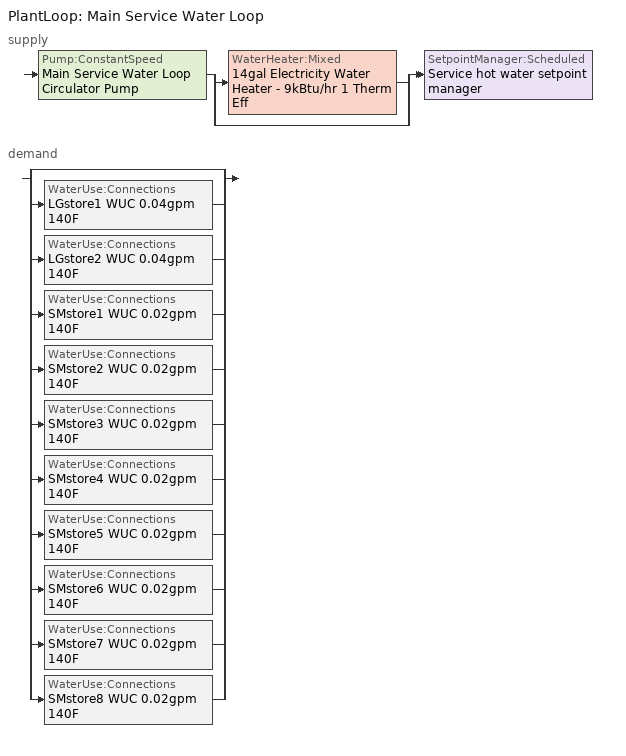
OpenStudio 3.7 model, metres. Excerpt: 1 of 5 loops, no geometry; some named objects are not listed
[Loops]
PlantLoop 'Main Service Water Loop'
 supply: Pump:ConstantSpeed 'Main Service Water Loop Circulator Pump' > split
  | WaterHeater:Mixed '14gal Electricity Water Heater - 9kBtu/hr 1 Therm Eff'
  | bypass
  join > SetpointManager:Scheduled 'Service hot water setpoint manager'
 demand: split
  | bypass
  | WaterUse:Connections 'LGstore1 WUC 0.04gpm 140F'
  | WaterUse:Connections 'LGstore2 WUC 0.04gpm 140F'
  | WaterUse:Connections 'SMstore1 WUC 0.02gpm 140F'
  | WaterUse:Connections 'SMstore2 WUC 0.02gpm 140F'
  | WaterUse:Connections 'SMstore3 WUC 0.02gpm 140F'
  | WaterUse:Connections 'SMstore4 WUC 0.02gpm 140F'
  | WaterUse:Connections 'SMstore5 WUC 0.02gpm 140F'
  | WaterUse:Connections 'SMstore6 WUC 0.02gpm 140F'
  | WaterUse:Connections 'SMstore7 WUC 0.02gpm 140F'
  | WaterUse:Connections 'SMstore8 WUC 0.02gpm 140F'
[PlantLoop]
Main Service Water Loop: Glycol Concentration=0; Maximum Loop Temperature {C}=60; Minimum Loop Temperature {C}=10; Plant Loop Volume {m3}=Autocalculate; Load Distribution Scheme=Optimal
[Sizing:Plant]
Main Service Water Loop: Loop Type=Heating; Design Loop Exit Temperature {C}=60; Loop Design Temperature Difference {deltaC}=5; Sizing Option=NonCoincident; Zone Timesteps in Averaging Window=1; Coincident Sizing Factor Mode=None
[SetpointManager:Scheduled]
Service hot water setpoint manager: Control Variable=Temperature; Schedule=Service Water Loop Temp - 140F; Setpoint Node or NodeList=Main Service Water Loop Supply Outlet Node
[Pump:ConstantSpeed]
Main Service Water Loop Circulator Pump: Rated Flow Rate {m3/s}=autosize; Rated Pump Head {Pa}=2.1926e+06; Rated Power Consumption {W}=autosize; Motor Efficiency=0.7; Fraction of Motor Inefficiencies to Fluid Stream=0; Pump Control Type=Intermittent; Design Power Sizing Method=PowerPerFlowPerPressure; Design Electric Power per Unit Flow Rate {W/(m3/s)}=348701.1; Design Shaft Power per Unit Flow Rate per Unit Head {W-s/m3-Pa}=1.28205
[WaterHeater:Mixed]
14gal Electricity Water Heater - 9kBtu/hr 1 Therm Eff: Tank Volume {m3}=0.0511075; Setpoint Temperature Schedule=Service Water Loop Temp - 140F; Deadband Temperature Difference {deltaC}=2; Maximum Temperature Limit {C}=60; Heater Control Type=Cycle; Heater Maximum Capacity {W}=2670.37; Heater Fuel Type=Electricity; Heater Thermal Efficiency=1; Off Cycle Parasitic Fuel Consumption Rate {W}=13.3416; Off Cycle Parasitic Fuel Type=Electricity; Off Cycle Parasitic Heat Fraction to Tank=0.8; On Cycle Parasitic Fuel Consumption Rate {W}=13.3416; On Cycle Parasitic Fuel Type=Electricity; On Cycle Parasitic Heat Fraction to Tank=0; Ambient Temperature Indicator=Schedule; Ambient Temperature Schedule=Water Heater Ambient Temp Schedule 71.6F; Off Cycle Loss Coefficient to Ambient Temperature {W/K}=1.29141; On Cycle Loss Coefficient to Ambient Temperature {W/K}=1.29141; Use Side Effectiveness=1; Source Side Effectiveness=1; Use Side Design Flow Rate {m3/s}=autosize; Source Side Design Flow Rate {m3/s}=autosize; Indirect Water Heating Recovery Time {hr}=1.5; Source Side Flow Control Mode=IndirectHeatPrimarySetpoint
[WaterHeater:Sizing]
14gal Electricity Water Heater - 9kBtu/hr 1 Therm Eff: Design Mode=PeakDraw; Time Storage Can Meet Peak Draw {hr}=0.538503; Time for Tank Recovery {hr}=0; Nominal Tank Volume for Autosizing Plant Connections {m3}=1
[WaterUse:Equipment:Definition] Target Temperature Schedule=Mixed Water At Faucet Temp - 140F; Sensible Fraction Schedule=Fraction Sensible - 0.2; Latent Fraction Schedule=Fraction Latent - 0.05
Name | Peak Flow Rate {m3/s}
Lgstore1 0.04gpm 140F; Lgstore2 0.04gpm 140F | 2.49062e-06
Smstore1 0.02gpm 140F; Smstore2 0.02gpm 140F; Smstore3 0.02gpm 140F; Smstore4 0.02gpm 140F; Smstore5 0.02gpm 140F; Smstore6 0.02gpm 140F; Smstore7 0.02gpm 140F; Smstore8 0.02gpm 140F | 1.24531e-06
[WaterUse:Equipment] Flow Rate Fraction Schedule=NECB-C-Service Water Heating
Name | Water Use Equipment Definition | Space
LGstore1 Service Water Use 0.04gpm 140F | Lgstore1 0.04gpm 140F | LGstore1
LGstore2 Service Water Use 0.04gpm 140F | Lgstore2 0.04gpm 140F | LGstore2
SMstore1 Service Water Use 0.02gpm 140F | Smstore1 0.02gpm 140F | SMstore1
SMstore2 Service Water Use 0.02gpm 140F | Smstore2 0.02gpm 140F | SMstore2
SMstore3 Service Water Use 0.02gpm 140F | Smstore3 0.02gpm 140F | SMstore3
SMstore4 Service Water Use 0.02gpm 140F | Smstore4 0.02gpm 140F | SMstore4
SMstore5 Service Water Use 0.02gpm 140F | Smstore5 0.02gpm 140F | SMstore5
SMstore6 Service Water Use 0.02gpm 140F | Smstore6 0.02gpm 140F | SMstore6
SMstore7 Service Water Use 0.02gpm 140F | Smstore7 0.02gpm 140F | SMstore7
SMstore8 Service Water Use 0.02gpm 140F | Smstore8 0.02gpm 140F | SMstore8
[WaterUse:Connections] Drain Water Heat Exchanger Type=None; Drain Water Heat Exchanger Destination=Plant
Name | Water Use Equipment Name 1
LGstore1 WUC 0.04gpm 140F | LGstore1 Service Water Use 0.04gpm 140F
LGstore2 WUC 0.04gpm 140F | LGstore2 Service Water Use 0.04gpm 140F
SMstore1 WUC 0.02gpm 140F | SMstore1 Service Water Use 0.02gpm 140F
SMstore2 WUC 0.02gpm 140F | SMstore2 Service Water Use 0.02gpm 140F
SMstore3 WUC 0.02gpm 140F | SMstore3 Service Water Use 0.02gpm 140F
SMstore4 WUC 0.02gpm 140F | SMstore4 Service Water Use 0.02gpm 140F
SMstore5 WUC 0.02gpm 140F | SMstore5 Service Water Use 0.02gpm 140F
SMstore6 WUC 0.02gpm 140F | SMstore6 Service Water Use 0.02gpm 140F
SMstore7 WUC 0.02gpm 140F | SMstore7 Service Water Use 0.02gpm 140F
SMstore8 WUC 0.02gpm 140F | SMstore8 Service Water Use 0.02gpm 140F
[Schedule:Ruleset]
Name | Default Day Schedule
Service Water Loop Temp - 140F | Service Water Loop Temp - 140F Default
Water Heater Ambient Temp Schedule 71.6F | Water Heater Ambient Temp Schedule 71.6F Default
NECB-C-Service Water Heating | NECB-C-Service Water Heating Default
Fraction Sensible - 0.2 | Fraction Sensible - 0.2 Default
Fraction Latent - 0.05 | Fraction Latent - 0.05 Default
Mixed Water At Faucet Temp - 140F | Mixed Water At Faucet Temp - 140F Default
[Schedule:Day]
Service Water Loop Temp - 140F Default; Mixed Water At Faucet Temp - 140F Default: 24, 0, 60
Water Heater Ambient Temp Schedule 71.6F Default: 24, 0, 22
NECB-C-Service Water Heating Default; NECB-C-Service Water Heating Default|Wkdy Day: No, 8, 0, 0.05, 9, 0, 0.1, 10, 0, 0.2, 11, 0, 0.3, 12, 0, 0.4, 16, 0, 0.8, 17, 0, 0.6, 18, 0, 0.4, 19, 0, 0.3, 21, 0, 0.2, 24, 0, 0.05
NECB-C-Service Water Heating Sat Day: No, 8, 0, 0.05, 9, 0, 0.1, 10, 0, 0.2, 11, 0, 0.3, 12, 0, 0.5, 16, 0, 0.9, 17, 0, 0.7, 18, 0, 0.5, 19, 0, 0.3, 21, 0, 0.2, 24, 0, 0.05
NECB-C-Service Water Heating Sun|Hol Day: No, 10, 0, 0.05, 11, 0, 0.1, 12, 0, 0.2, 13, 0, 0.4, 15, 0, 0.8, 16, 0, 0.6, 17, 0, 0.4, 18, 0, 0.3, 19, 0, 0.2, 24, 0, 0.05
Fraction Sensible - 0.2 Default: 24, 0, 0.2
Fraction Latent - 0.05 Default: 24, 0, 0.05
[Schedule:Rule] Schedule Ruleset=NECB-C-Service Water Heating; Date Specification Type=DateRange; Start Month=1; Start Day=1; End Month=12; End Day=31
Name | Rule Order | Day Schedule | Apply Monday | Apply Tuesday | Apply Wednesday | Apply Thursday | Apply Friday | Apply Saturday | Apply Sunday
Schedule Rule 17 | 2 | NECB-C-Service Water Heating Default|Wkdy Day | Yes | Yes | Yes | Yes | Yes
Schedule Rule 18 | 1 | NECB-C-Service Water Heating Sat Day |  |  |  |  |  | Yes
Schedule Rule 19 | 0 | NECB-C-Service Water Heating Sun|Hol Day |  |  |  |  |  |  | Yes
